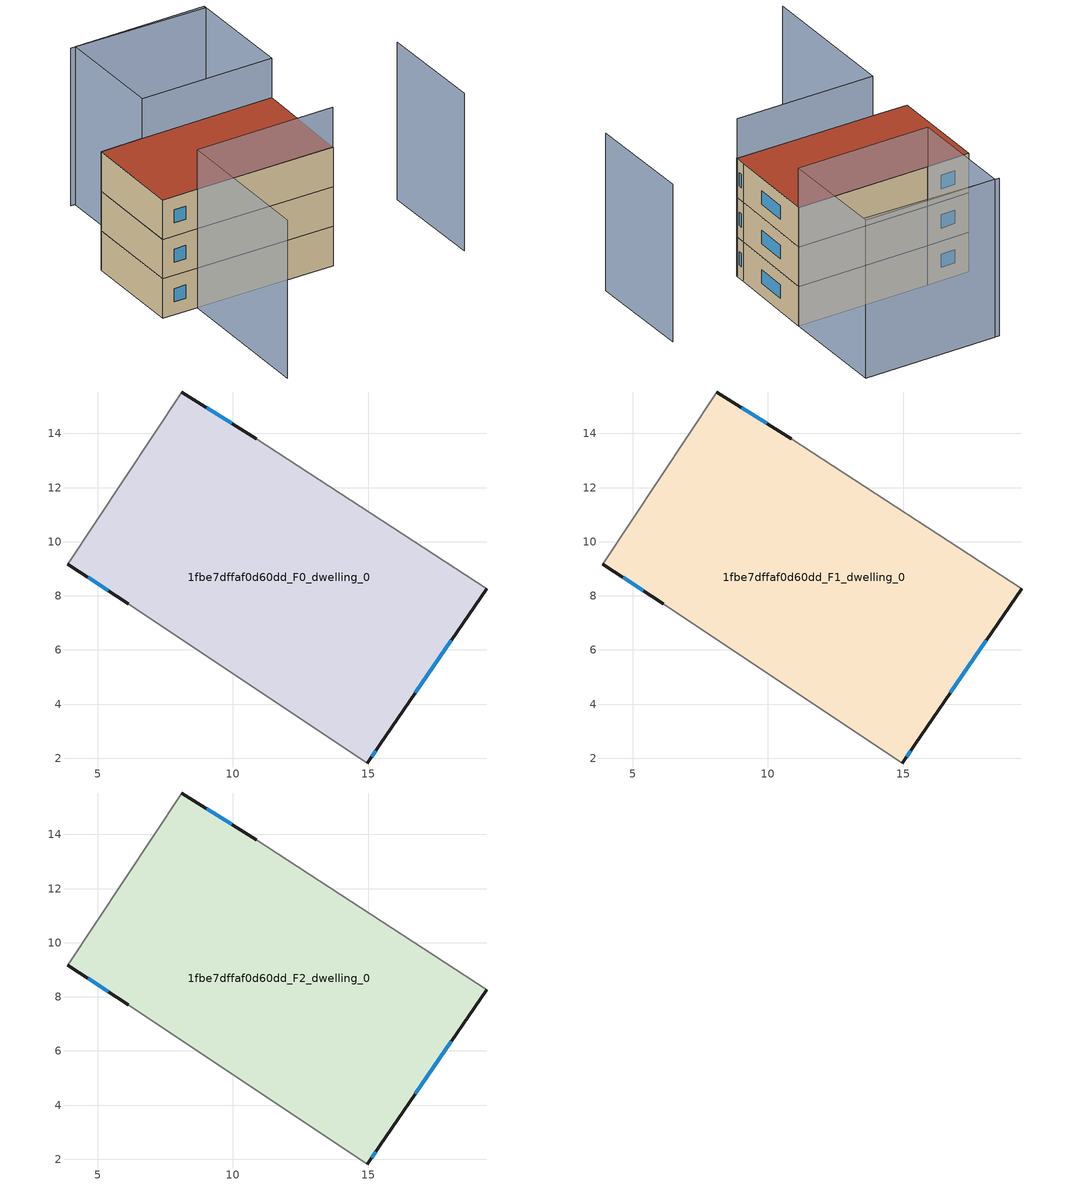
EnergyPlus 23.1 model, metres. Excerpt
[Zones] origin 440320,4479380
1fbe7dffaf0d60dd_F0_dwelling_0
 floor ground (EU_floor_Construction): 19.37,8.27 15.42,2.5 14.97,1.82 6.14,7.7 3.91,9.17 8.11,15.53 10.87,13.8 z0
 wall outside (EU_wall_Construction): 10.87,13.8 8.11,15.53 / 14.97,1.82 15.42,2.5 19.37,8.27 / 3.91,9.17 6.14,7.7 z0:3
 wall adiabatic (EU_wall_Construction): 8.11,15.53 3.91,9.17 / 19.37,8.27 10.87,13.8 / 6.14,7.7 14.97,1.82 z0:3
 window (EU_Window_Construction): 9.95,14.38 9.02,14.96 / 16.73,4.41 18.06,6.36 / 15.12,2.05 15.27,2.27 / 4.65,8.68 5.4,8.19 z0.99:2.01
1fbe7dffaf0d60dd_F1_dwelling_0
 floor to 1fbe7dffaf0d60dd_F0_dwelling_0 (EU_floor_Construction): 19.37,8.27 15.42,2.5 14.97,1.82 6.14,7.7 3.9,9.17 8.11,15.53 10.87,13.8 z3
 wall outside (EU_wall_Construction): 10.87,13.8 8.11,15.53 / 14.97,1.82 15.42,2.5 19.37,8.27 / 3.91,9.17 6.14,7.7 z3:6
 wall adiabatic (EU_wall_Construction): 8.11,15.53 3.91,9.17 / 19.37,8.27 10.87,13.8 / 6.14,7.7 14.97,1.82 z3:6
 window (EU_Window_Construction): 9.95,14.38 9.02,14.96 / 16.73,4.41 18.06,6.36 / 15.12,2.05 15.27,2.27 / 4.65,8.68 5.4,8.19 z3.99:5.01
1fbe7dffaf0d60dd_F2_dwelling_0
 floor to 1fbe7dffaf0d60dd_F1_dwelling_0 (EU_floor_Construction): 19.37,8.27 15.42,2.5 14.97,1.82 6.14,7.7 3.9,9.17 8.11,15.53 10.87,13.8 z6
 wall outside (EU_wall_Construction): 10.87,13.8 8.11,15.53 / 14.97,1.82 15.42,2.5 19.37,8.27 / 3.91,9.17 6.14,7.7 z6:9
 wall adiabatic (EU_wall_Construction): 8.11,15.53 3.91,9.17 / 19.37,8.27 10.87,13.8 / 6.14,7.7 14.97,1.82 z6:9
 window (EU_Window_Construction): 9.95,14.38 9.02,14.96 / 16.73,4.41 18.06,6.36 / 15.12,2.05 15.27,2.27 / 4.65,8.68 5.4,8.19 z6.99:8.01
 roof outside (EU_roof_Construction): 15.42,2.5 19.37,8.27 10.87,13.8 8.11,15.53 3.91,9.17 6.14,7.7 14.97,1.82 z9
shading: 20.32,-5.28 24.72,1.55 / 0.02,-1.6 6.14,7.7 / 6.14,7.7 15,1.87 / 23.69,14.99 15.11,20.91 / 10.87,13.8 15.4,20.73 / 15.4,20.73 23.89,15.17 / 23.89,15.17 19.35,8.25 / 19.35,8.25 10.87,13.8 z0:12
[Building]
EU S2 Campaign: North Axis=0; Terrain=City; Solar Distribution=FullExterior
[Site:Location]
Madrid: Latitude=40.5; Longitude=-3.5; Time Zone=1; Elevation=609
[SizingPeriod:WeatherFileDays]
AnnualSizingPeriod: Begin Month=1; Begin Day of Month=1; End Month=12; End Day of Month=31; Day of Week for Start Day=Monday; Use Weather File Daylight Saving Period=No; Use Weather File Rain and Snow Indicators=No
[MATERIAL]
EU_InternalMass_Material: Roughness=MediumRough; Thickness=0.1; Conductivity=1; Density=1800; Specific Heat=900; Thermal Absorptance=0.9; Solar Absorptance=0.7; Visible Absorptance=0.7
[MATERIAL:NOMASS] Roughness=MediumRough; Thermal Absorptance=0.9; Solar Absorptance=0.7; Visible Absorptance=0.7
Name | Thermal Resistance
EU_wall_NoMass | 0.609216
EU_roof_NoMass | 0.513268
EU_floor_NoMass | 0.568163
[WINDOWMATERIAL:SIMPLEGLAZINGSYSTEM]
EU_Window_SimpleGlazing: UFactor=5.50606; Solar Heat Gain Coefficient=0.85; Visible Transmittance=0.85
[CONSTRUCTION]
EU_wall_Construction: EU_wall_NoMass
EU_roof_Construction: EU_roof_NoMass
EU_floor_Construction: EU_floor_NoMass
EU_Window_Construction: EU_Window_SimpleGlazing
EU_InternalMass_Construction: EU_InternalMass_Material
[ZONE] Type=1; Multiplier=1; Ceiling Height=autocalculate; Floor Area=autocalculate; Part of Total Floor Area=Yes
Name | Volume
1fbe7dffaf0d60dd_F0_dwelling_0 | 309.316
1fbe7dffaf0d60dd_F1_dwelling_0; 1fbe7dffaf0d60dd_F2_dwelling_0 | 309.317
[INTERNALMASS] Construction=EU_InternalMass_Construction; Surface Area=103.105
Name | Zone or ZoneList
1fbe7dffaf0d60dd_F0_dwelling_0_EU_InternalMass | 1fbe7dffaf0d60dd_F0_dwelling_0
1fbe7dffaf0d60dd_F1_dwelling_0_EU_InternalMass | 1fbe7dffaf0d60dd_F1_dwelling_0
1fbe7dffaf0d60dd_F2_dwelling_0_EU_InternalMass | 1fbe7dffaf0d60dd_F2_dwelling_0
[OTHEREQUIPMENT] Fuel Type=Electricity; Design Level Calculation Method=Watts/Area; Power per Zone Floor Area=1; Fraction Latent=0; Fraction Radiant=0; Fraction Lost=0; Carbon Dioxide Generation Rate=0; EndUse Subcategory=EU_Step8_InternalGains
Name | Zone or ZoneList or Space or SpaceList | Schedule
EU_Step8_InternalGain_1fbe7dffaf0d60dd_F0_dwelling_0_f000 | 1fbe7dffaf0d60dd_F0_dwelling_0 | EU_Step8_GainSchedule_1fbe7dffaf0d60dd_F0_dwelling_0_f000
EU_Step8_InternalGain_1fbe7dffaf0d60dd_F1_dwelling_0_f000 | 1fbe7dffaf0d60dd_F1_dwelling_0 | EU_Step8_GainSchedule_1fbe7dffaf0d60dd_F1_dwelling_0_f000
EU_Step8_InternalGain_1fbe7dffaf0d60dd_F2_dwelling_0_f000 | 1fbe7dffaf0d60dd_F2_dwelling_0 | EU_Step8_GainSchedule_1fbe7dffaf0d60dd_F2_dwelling_0_f000
[ZONEVENTILATION:DESIGNFLOWRATE] Schedule=EU_AlwaysOn; Design Flow Rate Calculation Method=AirChanges/Hour; Air Changes per Hour=0.752966; Ventilation Type=Natural; Fan Pressure Rise=0; Fan Total Efficiency=1; Constant Term Coefficient=1; Temperature Term Coefficient=0; Velocity Term Coefficient=0; Velocity Squared Term Coefficient=0; Minimum Indoor Temperature=-100; Maximum Indoor Temperature=100; Delta Temperature=-100; Minimum Outdoor Temperature=-100; Maximum Outdoor Temperature=100; Maximum Wind Speed=40
Name | Zone or ZoneList or Space or SpaceList
EU_ConstantAir_1fbe7dffaf0d60dd_F0_dwelling_0 | 1fbe7dffaf0d60dd_F0_dwelling_0
EU_ConstantAir_1fbe7dffaf0d60dd_F1_dwelling_0 | 1fbe7dffaf0d60dd_F1_dwelling_0
EU_ConstantAir_1fbe7dffaf0d60dd_F2_dwelling_0 | 1fbe7dffaf0d60dd_F2_dwelling_0
[HVACTEMPLATE:THERMOSTAT] Constant Heating Setpoint=20; Constant Cooling Setpoint=50
EU_HeatOnly_1fbe7dffaf0d60dd_F0_dwelling_0; EU_HeatOnly_1fbe7dffaf0d60dd_F1_dwelling_0; EU_HeatOnly_1fbe7dffaf0d60dd_F2_dwelling_0
[HVACTEMPLATE:ZONE:IDEALLOADSAIRSYSTEM] System Availability Schedule=EU_AlwaysOn; Maximum Heating Supply Air Temperature=50; Minimum Cooling Supply Air Temperature=13; Maximum Heating Supply Air Humidity Ratio=0.0156; Minimum Cooling Supply Air Humidity Ratio=0.0077; Heating Limit=NoLimit; Cooling Limit=NoLimit; Heating Availability Schedule=EU_AlwaysOn; Cooling Availability Schedule=EU_CoolingOff; Dehumidification Control Type=ConstantSensibleHeatRatio; Cooling Sensible Heat Ratio=0.7; Dehumidification Setpoint=60; Humidification Control Type=None; Humidification Setpoint=30; Outdoor Air Method=None; Outdoor Air Flow Rate per Person=0.00944; Outdoor Air Flow Rate per Zone Floor Area=0; Outdoor Air Flow Rate per Zone=0; Demand Controlled Ventilation Type=None; Outdoor Air Economizer Type=NoEconomizer; Heat Recovery Type=None; Sensible Heat Recovery Effectiveness=0.7; Latent Heat Recovery Effectiveness=0.65
Name | Template Thermostat
1fbe7dffaf0d60dd_F0_dwelling_0 | EU_HeatOnly_1fbe7dffaf0d60dd_F0_dwelling_0
1fbe7dffaf0d60dd_F1_dwelling_0 | EU_HeatOnly_1fbe7dffaf0d60dd_F1_dwelling_0
1fbe7dffaf0d60dd_F2_dwelling_0 | EU_HeatOnly_1fbe7dffaf0d60dd_F2_dwelling_0
[SIZING:ZONE] Zone Cooling Design Supply Air Temperature Input Method=SupplyAirTemperature; Zone Cooling Design Supply Air Temperature=13; Zone Heating Design Supply Air Temperature Input Method=SupplyAirTemperature; Zone Heating Design Supply Air Temperature=50; Zone Cooling Design Supply Air Humidity Ratio=0.008; Zone Heating Design Supply Air Humidity Ratio=0.008; Cooling Design Air Flow Method=DesignDay; Cooling Design Air Flow Rate=0; Cooling Minimum Air Flow per Zone Floor Area=0.000762; Cooling Minimum Air Flow=0; Cooling Minimum Air Flow Fraction=0.2; Heating Design Air Flow Method=DesignDay; Heating Design Air Flow Rate=0; Heating Maximum Air Flow per Zone Floor Area=0.002032; Heating Maximum Air Flow=0.141576; Heating Maximum Air Flow Fraction=0.3; Account for Dedicated Outdoor Air System=No; Dedicated Outdoor Air System Control Strategy=NeutralSupplyAir; Dedicated Outdoor Air Low Setpoint Temperature for Design=autosize; Dedicated Outdoor Air High Setpoint Temperature for Design=autosize; Zone Load Sizing Method=Sensible Load Only No Latent Load; Zone Latent Cooling Design Supply Air Humidity Ratio Input Method=HumidityRatioDifference; Zone Cooling Design Supply Air Humidity Ratio Difference=0.005; Zone Latent Heating Design Supply Air Humidity Ratio Input Method=HumidityRatioDifference; Zone Humidification Design Supply Air Humidity Ratio Difference=0.005
1fbe7dffaf0d60dd_F0_dwelling_0; 1fbe7dffaf0d60dd_F1_dwelling_0; 1fbe7dffaf0d60dd_F2_dwelling_0
[SCHEDULE:CONSTANT]
Name | Hourly Value
EU_AlwaysOn | 1
EU_CoolingOff | 0
[SCHEDULE:FILE] Column Number=1; Rows to Skip at Top=0; Number of Hours of Data=8760; Column Separator=Comma; Interpolate to Timestep=No; Minutes per Item=60; Adjust Schedule for Daylight Savings=Yes
Name | File
EU_Step8_GainSchedule_1fbe7dffaf0d60dd_F0_dwelling_0_f000 | ../../schedules/1fbe7dffaf0d60dd/1fbe7dffaf0d60dd_F0_dwelling_0_f000_gain.csv
EU_Step8_GainSchedule_1fbe7dffaf0d60dd_F1_dwelling_0_f000 | ../../schedules/1fbe7dffaf0d60dd/1fbe7dffaf0d60dd_F1_dwelling_0_f000_gain.csv
EU_Step8_GainSchedule_1fbe7dffaf0d60dd_F2_dwelling_0_f000 | ../../schedules/1fbe7dffaf0d60dd/1fbe7dffaf0d60dd_F2_dwelling_0_f000_gain.csv
